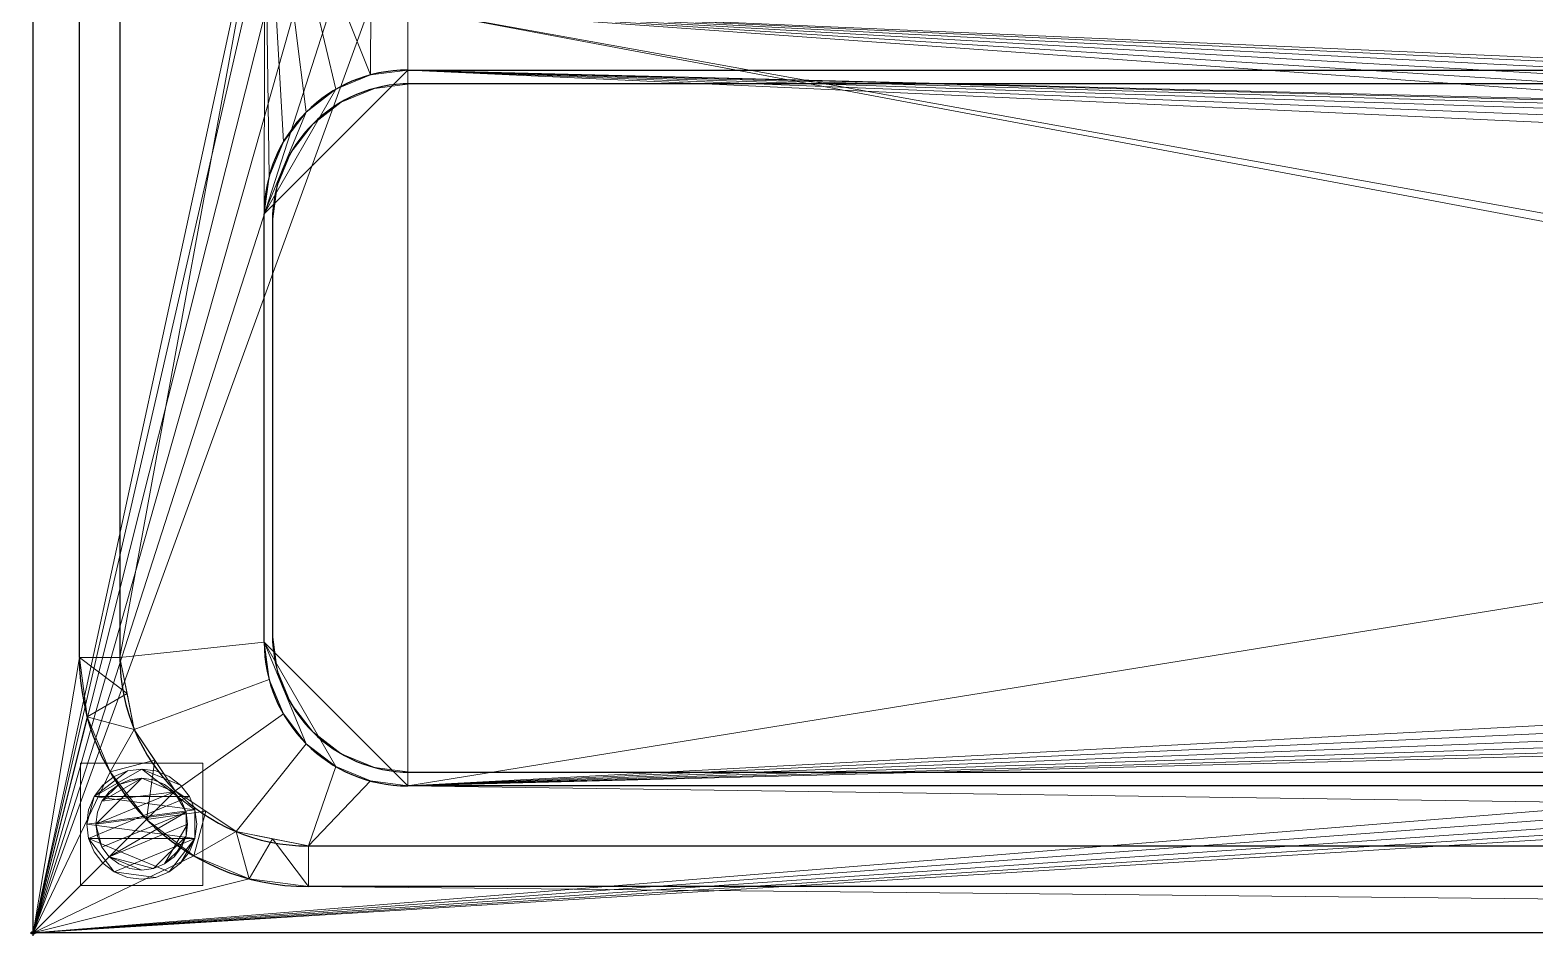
# Model space of a CAD drawing. Header units: millimetres. Extents: x -1 to 1601, y -701 to 1.
# Drawn here: x -1 to 491, y -701 to -405 of the extents above; entities that cross this region are included whole.
import ezdxf

# ---------------------------------------------------------------- set-up
doc = ezdxf.new("R2010")
doc.units = ezdxf.units.MM
doc.header["$PDMODE"] = 34
for name, color, linetype in [('IQ_200_2D', 1, 'Continuous'), ('IQ_200_3D', 1, 'Continuous'), ('IQ_204_2D', 7, 'Continuous'), ('IQ_INS_3D', 3, 'Continuous'), ('IQ_WHITE_3D', 7, 'Continuous')]:
    doc.layers.add(name, color=color, linetype=linetype)

msp = doc.modelspace()

# ---------------------------------------------------------------- linework, layer by layer
at = {"layer": 'IQ_200_2D', "linetype": 'Continuous'}
for p, q in [((0, -700), (0, 0)), ((1600, -700), (0, -700))]:
    msp.add_line(p, q, dxfattribs=at)
at = {"layer": 'IQ_200_3D', "lineweight": 18}
for points, invisible_edges in [([(123.25, -422.5, 870), (1206.25, -422.5, 870), (123.25, -647.5, 870), (78.25, -602.5, 870)], 14), ([(78.25, -467.5, 870), (123.25, -422.5, 870), (78.25, -602.5, 870)], 3), ([(1206.25, -422.5, 870), (1208.25, -424.5, 870), (1206.25, -647.5, 870), (123.25, -647.5, 870)], 11), ([(84.28, -445, 870), (91.43, -435.68, 870), (100.75, -428.53, 870), (78.25, -467.5, 870)], 12), ([(78.25, -467.5, 870), (79.78, -455.85, 870), (84.28, -445, 870)], 12), ([(100.75, -641.47, 870), (84.28, -625, 870), (79.78, -614.15, 870), (78.25, -602.5, 870)], 9), ([(123.25, -647.5, 870), (111.6, -645.97, 870), (100.75, -641.47, 870), (78.25, -602.5, 870)], 12), ([(91.43, -634.32, 870), (84.28, -625, 870), (100.75, -641.47, 870)], 2)]:
    msp.add_3dface(points, dxfattribs=dict(at, invisible_edges=invisible_edges))
at = {"layer": 'IQ_204_2D'}
for p, q in [((15.11, -610), (15.11, -110)), ((28.39, -110), (28.39, -610)), ((122.5, -418.03), (1477.5, -418.03)), ((1206.25, -422.5), (123.25, -422.5)), ((75.53, -605), (75.53, -465)), ((78.25, -467.5), (78.25, -602.5)), ((123.25, -647.5), (1206.25, -647.5)), ((1477.5, -651.97), (122.5, -651.97)), ((90, -671.61), (1510, -671.61)), ((1510, -684.89), (90, -684.89))]:
    msp.add_line(p, q, dxfattribs=at)
for centre, radius, start, end in [((122.5, -465), 46.97, 90, 180), ((123.25, -467.5), 45, 90, 180), ((122.5, -605), 46.97, 180, 270), ((123.25, -602.5), 45, 180, 270), ((90, -610), 74.89, 180, 270), ((90, -610), 61.61, 180, 270)]:
    msp.add_arc(centre, radius, start, end, dxfattribs=at)
at = {"layer": 'IQ_INS_3D'}
msp.add_point((0, -700), dxfattribs=at)
at = {"layer": 'IQ_WHITE_3D', "lineweight": 18}
for points, invisible_edges in [([(78.25, -602.5, 895), (123.25, -647.5, 895), (123.25, -422.5, 895), (78.25, -467.5, 895)], 7), ([(123.25, -422.5, 895), (84.28, -445, 895), (79.78, -455.85, 895), (78.25, -467.5, 895)], 9), ([(78.25, -467.5, 870), (100.75, -428.53, 870), (111.6, -424.03, 870), (123.25, -422.5, 870)], 9), ([(84.28, -445, 895), (123.25, -422.5, 895), (111.6, -424.03, 895)], 13), ([(123.25, -422.5, 870), (111.6, -424.03, 870), (111.6, -424.03, 895), (123.25, -422.5, 895)], 2), ([(123.25, -647.5, 895), (1206.25, -647.5, 895), (1206.25, -422.5, 895), (123.25, -422.5, 895)], 10), ([(84.28, -445, 895), (111.6, -424.03, 895), (100.75, -428.53, 895), (91.43, -435.68, 895)], 1), ([(111.6, -424.03, 870), (100.75, -428.53, 870), (100.75, -428.53, 895), (111.6, -424.03, 895)], 10), ([(91.43, -435.68, 895), (100.75, -428.53, 895), (100.75, -428.53, 870), (91.43, -435.68, 870)], 10), ([(91.43, -435.68, 870), (84.28, -445, 870), (84.28, -445, 895), (91.43, -435.68, 895)], 10), ([(84.28, -445, 870), (79.78, -455.85, 870), (79.78, -455.85, 895), (84.28, -445, 895)], 10), ([(78.25, -467.5, 895), (79.78, -455.85, 895), (79.78, -455.85, 870), (78.25, -467.5, 870)], 2), ([(78.25, -602.5, 895), (100.75, -641.47, 895), (111.6, -645.97, 895), (123.25, -647.5, 895)], 9), ([(100.75, -641.47, 895), (78.25, -602.5, 895), (79.78, -614.15, 895)], 13), ([(78.25, -602.5, 870), (79.78, -614.15, 870), (79.78, -614.15, 895), (78.25, -602.5, 895)], 2), ([(84.28, -625, 895), (91.43, -634.32, 895), (100.75, -641.47, 895), (79.78, -614.15, 895)], 4), ([(79.78, -614.15, 870), (84.28, -625, 870), (84.28, -625, 895), (79.78, -614.15, 895)], 10), ([(91.43, -634.32, 895), (84.28, -625, 895), (84.28, -625, 870), (91.43, -634.32, 870)], 10), ([(91.43, -634.32, 870), (100.75, -641.47, 870), (100.75, -641.47, 895), (91.43, -634.32, 895)], 10), ([(100.75, -641.47, 870), (111.6, -645.97, 870), (111.6, -645.97, 895), (100.75, -641.47, 895)], 10), ([(123.25, -647.5, 895), (111.6, -645.97, 895), (111.6, -645.97, 870), (123.25, -647.5, 870)], 2)]:
    msp.add_3dface(points, dxfattribs=dict(at, invisible_edges=invisible_edges))
for points in [[(1206.25, -422.5, 895), (1206.25, -422.5, 870), (123.25, -422.5, 870), (123.25, -422.5, 895)], [(78.25, -467.5, 895), (78.25, -467.5, 870), (78.25, -602.5, 870), (78.25, -602.5, 895)], [(123.25, -647.5, 895), (123.25, -647.5, 870), (1206.25, -647.5, 870), (1206.25, -647.5, 895)]]:
    msp.add_3dface(points, dxfattribs=at)

# ---------------------------------------------------------------- meshes
at = {"layer": 'IQ_200_3D', "lineweight": 18}
mesh = msp.add_polyface(dxfattribs=at)
corners = [(1600, 0, 850), (1600, -700, 850), (0, -700, 850), (0, 0, 850), (1210.5, -594, 850), (1211.56, -602.02, 850), (1214.65, -609.5, 850), (1219.58, -615.92, 850), (1226, -620.85, 850), (1233.48, -623.94, 850), (1241.5, -625, 850), (1459.5, -625, 850), (1467.52, -623.94, 850), (1475, -620.85, 850), (1481.42, -615.92, 850), (1486.35, -609.5, 850), (1489.44, -602.02, 850), (1490.5, -594, 850), (1490.5, -476, 850), (1489.44, -467.98, 850), (1486.35, -460.5, 850), (1481.42, -454.08, 850), (1475, -449.15, 850), (1467.52, -446.06, 850), (1459.5, -445, 850), (1241.5, -445, 850), (1233.48, -446.06, 850), (1226, -449.15, 850), (1219.58, -454.08, 850), (1214.65, -460.5, 850), (1211.56, -467.98, 850), (1210.5, -476, 850), (1477.5, -68.03, 850), (122.5, -68.03, 850), (110.41, -69.63, 850), (99.15, -74.29, 850), (89.48, -81.71, 850), (82.05, -91.39, 850), (77.39, -102.65, 850), (75.8, -114.74, 850), (75.8, -351.26, 850), (77.39, -363.35, 850), (82.05, -374.61, 850), (89.48, -384.29, 850), (99.15, -391.71, 850), (110.41, -396.37, 850), (122.5, -397.97, 850), (1477.5, -397.97, 850), (1489.59, -396.37, 850), (1500.85, -391.71, 850), (1510.52, -384.29, 850), (1517.95, -374.61, 850), (1522.61, -363.35, 850), (1524.2, -351.26, 850), (1524.2, -114.74, 850), (1522.61, -102.65, 850), (1517.95, -91.39, 850), (1510.52, -81.71, 850), (1500.85, -74.29, 850), (1489.59, -69.63, 850)]
mesh.append_faces([[corners[k] for k in face] for face in [(37, 3, 36), (35, 3, 34), (4, 46, 31), (31, 46, 30), (55, 0, 54), (16, 1, 15), (14, 1, 13), (21, 49, 20), (11, 1, 10)]], dxfattribs={"vtx0": -1, "vtx1": -1})
mesh.append_faces([[corners[k] for k in face] for face in [(3, 37, 38), (3, 38, 39), (3, 39, 40, 2), (2, 40, 41), (46, 4, 5), (2, 6, 7), (46, 29, 30), (46, 28, 29), (26, 46, 47, 25), (46, 26, 27), (0, 59, 32, 3), (20, 49, 50, 19), (47, 24, 25), (0, 55, 56), (1, 52, 53), (19, 50, 51, 18), (1, 16, 17)]], dxfattribs={"vtx0": -1, "vtx2": -1})
mesh.append_faces([[corners[k] for k in face] for face in [(2, 45, 46, 5), (1, 17, 18, 51)]], dxfattribs={"vtx0": -1, "vtx2": -1, "vtx3": -1})
mesh.append_faces([[corners[k] for k in face] for face in [(41, 42, 2), (35, 36, 3), (33, 34, 3, 32), (43, 44, 2), (44, 45, 2), (42, 43, 2), (5, 6, 2), (27, 28, 46), (7, 8, 2), (8, 9, 2), (58, 59, 0), (56, 57, 0), (57, 58, 0), (51, 52, 1), (23, 24, 47), (11, 12, 1), (12, 13, 1), (14, 15, 1)]], dxfattribs={"vtx1": -1, "vtx2": -1})
mesh.append_faces([[corners[k] for k in face] for face in [(1, 2, 9, 10), (47, 48, 22, 23), (48, 49, 21, 22), (53, 54, 0, 1)]], dxfattribs={"vtx1": -1, "vtx3": -1})
mesh = msp.add_polyface(dxfattribs=at)
corners = [(0, -13, 1000), (0, 0, 1000), (0, 0, 850), (0, -700, 850), (0, -700, 900), (0, -23, 900), (0, -20.41, 900.34), (0, -18, 901.34), (0, -15.93, 902.93), (0, -14.34, 905), (0, -13.34, 907.41), (0, -13, 910)]
mesh.append_faces([[corners[k] for k in face] for face in [(6, 2, 5), (11, 2, 10)]], dxfattribs={"vtx0": -1, "vtx1": -1})
mesh.append_faces([[corners[k] for k in face] for face in [(2, 6, 7), (2, 7, 8)]], dxfattribs={"vtx0": -1, "vtx2": -1})
mesh.append_faces([[corners[k] for k in face] for face in [(9, 10, 2), (8, 9, 2)]], dxfattribs={"vtx1": -1, "vtx2": -1})
mesh.append_faces([[corners[k] for k in face] for face in [(3, 4, 5, 2)]], dxfattribs={"vtx2": -1})
mesh.append_faces([[corners[k] for k in face] for face in [(11, 0, 1, 2)]], dxfattribs={"vtx3": -1})
mesh = msp.add_polyface(dxfattribs=at)
corners = [(1600, -700, 900), (1600, -23, 900), (0, -23, 900), (0, -700, 900), (90, -35.11, 900), (1510, -35.11, 900), (1529.38, -37.66, 900), (1547.44, -45.15, 900), (1562.95, -57.05, 900), (1574.85, -72.56, 900), (1582.34, -90.62, 900), (1584.89, -110, 900), (1584.89, -610, 900), (1582.34, -629.38, 900), (1574.85, -647.44, 900), (1562.95, -662.95, 900), (1547.44, -674.85, 900), (1529.38, -682.34, 900), (1510, -684.89, 900), (90, -684.89, 900), (70.62, -682.34, 900), (52.56, -674.85, 900), (37.05, -662.95, 900), (25.15, -647.44, 900), (17.66, -629.38, 900), (15.11, -610, 900), (15.11, -110, 900), (17.66, -90.62, 900), (25.15, -72.56, 900), (37.05, -57.05, 900), (52.56, -45.15, 900), (70.62, -37.66, 900)]
mesh.append_faces([[corners[k] for k in face] for face in [(9, 1, 8), (14, 0, 13), (31, 2, 30), (28, 2, 27), (21, 3, 20), (23, 3, 22)]], dxfattribs={"vtx0": -1, "vtx1": -1})
mesh.append_faces([[corners[k] for k in face] for face in [(1, 9, 10), (1, 11, 12, 0), (0, 14, 15), (0, 18, 19), (2, 28, 29), (3, 23, 24)]], dxfattribs={"vtx0": -1, "vtx2": -1})
mesh.append_faces([[corners[k] for k in face] for face in [(10, 11, 1), (5, 6, 1), (7, 8, 1), (6, 7, 1), (12, 13, 0), (15, 16, 0), (17, 18, 0), (16, 17, 0), (31, 4, 2), (29, 30, 2), (26, 27, 2), (21, 22, 3), (24, 25, 3)]], dxfattribs={"vtx1": -1, "vtx2": -1})
mesh.append_faces([[corners[k] for k in face] for face in [(4, 5, 1, 2), (25, 26, 2, 3), (19, 20, 3, 0)]], dxfattribs={"vtx1": -1, "vtx3": -1})
mesh = msp.add_polyface(dxfattribs=at)
corners = [(1510, -48.39, 890), (90, -48.39, 890), (66.42, -53.08, 890), (46.44, -66.44, 890), (33.08, -86.42, 890), (28.39, -110, 890), (28.39, -610, 890), (33.08, -633.58, 890), (46.44, -653.56, 890), (66.42, -666.92, 890), (90, -671.61, 890), (1510, -671.61, 890), (1533.58, -666.92, 890), (1553.56, -653.56, 890), (1566.92, -633.58, 890), (1571.61, -610, 890), (1571.61, -110, 890), (1566.92, -86.42, 890), (1553.56, -66.44, 890), (1533.58, -53.08, 890), (122.5, -418.03, 890), (1477.5, -418.03, 890), (1489.66, -419.63, 890), (1500.98, -424.33, 890), (1510.71, -431.79, 890), (1518.17, -441.52, 890), (1522.87, -452.84, 890), (1524.47, -465, 890), (1524.47, -605, 890), (1522.87, -617.16, 890), (1518.17, -628.48, 890), (1510.71, -638.21, 890), (1500.98, -645.67, 890), (1489.66, -650.37, 890), (1477.5, -651.97, 890), (122.5, -651.97, 890), (110.34, -650.37, 890), (99.02, -645.67, 890), (89.29, -638.21, 890), (81.83, -628.48, 890), (77.13, -617.16, 890), (75.53, -605, 890), (75.53, -465, 890), (77.13, -452.84, 890), (81.83, -441.52, 890), (89.29, -431.79, 890), (99.02, -424.33, 890), (110.34, -419.63, 890), (122.5, -68.03, 890), (1477.5, -68.03, 890), (1489.59, -69.63, 890), (1500.85, -74.29, 890), (1510.52, -81.71, 890), (1517.95, -91.39, 890), (1522.61, -102.65, 890), (1524.2, -114.74, 890), (1524.2, -351.26, 890), (1522.61, -363.35, 890), (1517.95, -374.61, 890), (1510.52, -384.29, 890), (1500.85, -391.71, 890), (1489.59, -396.37, 890), (1477.5, -397.97, 890), (122.5, -397.97, 890), (110.41, -396.37, 890), (99.15, -391.71, 890), (89.48, -384.29, 890), (82.05, -374.61, 890), (77.39, -363.35, 890), (75.8, -351.26, 890), (75.8, -114.74, 890), (77.39, -102.65, 890), (82.05, -91.39, 890), (89.48, -81.71, 890), (99.15, -74.29, 890), (110.41, -69.63, 890)]
mesh.append_faces([[corners[k] for k in face] for face in [(65, 47, 64), (75, 1, 74), (71, 5, 70), (73, 2, 72)]], dxfattribs={"vtx0": -1, "vtx1": -1})
mesh.append_faces([[corners[k] for k in face] for face in [(15, 28, 29, 14), (11, 32, 33), (16, 55, 56, 15), (54, 17, 18, 53), (53, 18, 19, 52), (52, 19, 0, 51), (0, 50, 51), (10, 37, 38, 9), (64, 47, 20, 63), (8, 39, 40, 7), (39, 8, 9, 38), (69, 42, 43), (1, 75, 48, 0), (3, 71, 72, 2)]], dxfattribs={"vtx0": -1, "vtx2": -1})
mesh.append_faces([[corners[k] for k in face] for face in [(6, 41, 42, 69)]], dxfattribs={"vtx0": -1, "vtx2": -1, "vtx3": -1})
mesh.append_faces([[corners[k] for k in face] for face in [(11, 33, 34, 35), (71, 3, 4, 5)]], dxfattribs={"vtx0": -1, "vtx3": -1})
mesh.append_faces([[corners[k] for k in face] for face in [(49, 50, 0, 48), (36, 37, 10)]], dxfattribs={"vtx1": -1, "vtx2": -1})
mesh.append_faces([[corners[k] for k in face] for face in [(27, 28, 15, 56)]], dxfattribs={"vtx1": -1, "vtx2": -1, "vtx3": -1})
mesh.append_faces([[corners[k] for k in face] for face in [(13, 14, 29, 30), (12, 13, 30, 31), (26, 27, 56, 57), (31, 32, 11, 12), (24, 25, 58, 59), (21, 22, 61, 62), (22, 23, 60, 61), (23, 24, 59, 60), (25, 26, 57, 58), (54, 55, 16, 17), (20, 21, 62, 63), (35, 36, 10, 11), (45, 46, 66, 67), (46, 47, 65, 66), (6, 7, 40, 41), (43, 44, 68, 69), (44, 45, 67, 68), (73, 74, 1, 2), (69, 70, 5, 6)]], dxfattribs={"vtx1": -1, "vtx3": -1})
mesh = msp.add_polyface(dxfattribs=at)
corners = [(28.39, -110, 890), (15.11, -110, 900), (15.11, -610, 900), (28.39, -610, 890)]
mesh.append_faces([[corners[k] for k in face] for face in [(0, 1, 2, 3)]])
mesh = msp.add_polyface(dxfattribs=at)
corners = [(1477.5, -418.03, 870), (122.5, -418.03, 870), (110.34, -419.63, 870), (99.02, -424.33, 870), (89.29, -431.79, 870), (81.83, -441.52, 870), (77.13, -452.84, 870), (75.53, -465, 870), (75.53, -605, 870), (77.13, -617.16, 870), (81.83, -628.48, 870), (89.29, -638.21, 870), (99.02, -645.67, 870), (110.34, -650.37, 870), (122.5, -651.97, 870), (1477.5, -651.97, 870), (1489.66, -650.37, 870), (1500.98, -645.67, 870), (1510.71, -638.21, 870), (1518.17, -628.48, 870), (1522.87, -617.16, 870), (1524.47, -605, 870), (1524.47, -465, 870), (1522.87, -452.84, 870), (1518.17, -441.52, 870), (1510.71, -431.79, 870), (1500.98, -424.33, 870), (1489.66, -419.63, 870), (1211.5, -594, 870), (1211.5, -476, 870), (1212.52, -468.23, 870), (1215.52, -460.99, 870), (1220.3, -454.78, 870), (1226.51, -450.01, 870), (1233.75, -447.02, 870), (1241.5, -446, 870), (1459.5, -446, 870), (1467.25, -447.02, 870), (1474.49, -450.01, 870), (1480.7, -454.78, 870), (1485.48, -460.99, 870), (1488.48, -468.23, 870), (1489.5, -476, 870), (1489.5, -594, 870), (1488.48, -601.76, 870), (1485.47, -609.01, 870), (1480.7, -615.23, 870), (1474.49, -619.99, 870), (1467.25, -622.98, 870), (1459.5, -624, 870), (1241.5, -624, 870), (1233.75, -622.98, 870), (1226.51, -619.99, 870), (1220.3, -615.22, 870), (1215.52, -609.01, 870), (1212.52, -601.77, 870)]
mesh.append_faces([[corners[k] for k in face] for face in [(7, 4, 5, 6)]], dxfattribs={"vtx0": -1})
mesh.append_faces([[corners[k] for k in face] for face in [(41, 23, 40), (39, 27, 38), (47, 16, 46), (46, 18, 45), (45, 20, 44), (31, 1, 30), (33, 1, 32), (4, 7, 3), (54, 14, 53)]], dxfattribs={"vtx0": -1, "vtx1": -1})
mesh.append_faces([[corners[k] for k in face] for face in [(14, 1, 7, 8)]], dxfattribs={"vtx0": -1, "vtx1": -1, "vtx3": -1})
mesh.append_faces([[corners[k] for k in face] for face in [(0, 36, 37), (0, 37, 38, 27), (25, 39, 40), (44, 20, 21, 43), (15, 49, 50), (14, 28, 29)]], dxfattribs={"vtx0": -1, "vtx2": -1})
mesh.append_faces([[corners[k] for k in face] for face in [(39, 25, 26, 27), (7, 1, 2, 3)]], dxfattribs={"vtx0": -1, "vtx3": -1})
mesh.append_faces([[corners[k] for k in face] for face in [(24, 25, 40, 23), (19, 20, 45, 18), (17, 18, 46, 16), (48, 49, 15), (34, 35, 1), (33, 34, 1), (31, 32, 1), (55, 28, 14), (54, 55, 14), (52, 53, 14), (51, 52, 14), (13, 14, 8, 12), (11, 12, 8)]], dxfattribs={"vtx1": -1, "vtx2": -1})
mesh.append_faces([[corners[k] for k in face] for face in [(29, 30, 1, 14)]], dxfattribs={"vtx1": -1, "vtx2": -1, "vtx3": -1})
mesh.append_faces([[corners[k] for k in face] for face in [(41, 42, 22, 23), (21, 22, 42, 43), (35, 36, 0, 1), (47, 48, 15, 16), (50, 51, 14, 15)]], dxfattribs={"vtx1": -1, "vtx3": -1})
mesh.append_faces([[corners[k] for k in face] for face in [(8, 9, 10, 11)]], dxfattribs={"vtx3": -1})
mesh = msp.add_polyface(dxfattribs=at)
corners = [(122.5, -418.03, 890), (110.34, -419.63, 890), (99.02, -424.33, 890), (89.29, -431.79, 890), (81.83, -441.52, 890), (77.13, -452.84, 890), (75.53, -465, 890), (75.53, -465, 870), (77.13, -452.84, 870), (81.83, -441.52, 870), (89.29, -431.79, 870), (99.02, -424.33, 870), (110.34, -419.63, 870), (122.5, -418.03, 870)]
mesh.append_faces([[corners[k] for k in face] for face in [(1, 12, 13, 0)]], dxfattribs={"vtx0": -1})
mesh.append_faces([[corners[k] for k in face] for face in [(2, 11, 12, 1), (11, 2, 3, 10), (5, 8, 9, 4), (10, 3, 4, 9)]], dxfattribs={"vtx0": -1, "vtx2": -1})
mesh.append_faces([[corners[k] for k in face] for face in [(6, 7, 8, 5)]], dxfattribs={"vtx2": -1})
mesh = msp.add_polyface(dxfattribs=at)
corners = [(122.5, -418.03, 890), (122.5, -418.03, 870), (1477.5, -418.03, 870), (1477.5, -418.03, 890)]
mesh.append_faces([[corners[k] for k in face] for face in [(0, 1, 2, 3)]])
mesh = msp.add_polyface(dxfattribs=at)
corners = [(75.53, -605, 890), (75.53, -605, 870), (75.53, -465, 870), (75.53, -465, 890)]
mesh.append_faces([[corners[k] for k in face] for face in [(0, 1, 2, 3)]])
mesh = msp.add_polyface(dxfattribs=at)
corners = [(75.53, -605, 890), (77.13, -617.16, 890), (81.83, -628.48, 890), (89.29, -638.21, 890), (99.02, -645.67, 890), (110.34, -650.37, 890), (122.5, -651.97, 890), (122.5, -651.97, 870), (110.34, -650.37, 870), (99.02, -645.67, 870), (89.29, -638.21, 870), (81.83, -628.48, 870), (77.13, -617.16, 870), (75.53, -605, 870)]
mesh.append_faces([[corners[k] for k in face] for face in [(1, 12, 13, 0)]], dxfattribs={"vtx0": -1})
mesh.append_faces([[corners[k] for k in face] for face in [(2, 11, 12, 1), (11, 2, 3, 10), (5, 8, 9, 4), (10, 3, 4, 9)]], dxfattribs={"vtx0": -1, "vtx2": -1})
mesh.append_faces([[corners[k] for k in face] for face in [(6, 7, 8, 5)]], dxfattribs={"vtx2": -1})
mesh = msp.add_polyface(dxfattribs=at)
corners = [(90, -671.61, 890), (66.42, -666.92, 890), (46.44, -653.56, 890), (33.08, -633.58, 890), (28.39, -610, 890), (15.11, -610, 900), (17.66, -629.38, 900), (25.15, -647.44, 900), (37.05, -662.95, 900), (52.56, -674.85, 900), (70.62, -682.34, 900), (90, -684.89, 900), (30.74, -621.79, 890), (39.76, -643.57, 890), (56.43, -660.24, 890), (78.21, -669.26, 890)]
mesh.append_faces([[corners[k] for k in face] for face in [(15, 11, 0)]], dxfattribs={"vtx0": -1})
mesh.append_faces([[corners[k] for k in face] for face in [(6, 12, 5), (13, 8, 2), (8, 13, 7), (9, 14, 8), (2, 8, 14)]], dxfattribs={"vtx0": -1, "vtx1": -1})
mesh.append_faces([[corners[k] for k in face] for face in [(3, 6, 7), (6, 3, 12), (15, 10, 11), (9, 1, 14)]], dxfattribs={"vtx0": -1, "vtx2": -1})
mesh.append_faces([[corners[k] for k in face] for face in [(4, 5, 12)]], dxfattribs={"vtx1": -1})
mesh.append_faces([[corners[k] for k in face] for face in [(13, 3, 7), (15, 1, 10), (9, 10, 1)]], dxfattribs={"vtx1": -1, "vtx2": -1})
mesh = msp.add_polyface(dxfattribs=at)
corners = [(15.5, -644.5, 850), (15.5, -684.5, 850), (55.5, -684.5, 850), (55.5, -644.5, 850)]
mesh.append_faces([[corners[k] for k in face] for face in [(0, 1, 2, 3)]])
mesh = msp.add_polyface(dxfattribs=at)
corners = [(55.5, -684.5, 75), (15.5, -684.5, 75), (15.5, -644.5, 75), (55.5, -644.5, 75)]
mesh.append_faces([[corners[k] for k in face] for face in [(0, 1, 2, 3)]])
mesh = msp.add_polyface(dxfattribs=at)
corners = [(55.5, -644.5, 850), (55.5, -644.5, 75), (15.5, -644.5, 75), (15.5, -644.5, 850)]
mesh.append_faces([[corners[k] for k in face] for face in [(0, 1, 2, 3)]])
mesh = msp.add_polyface(dxfattribs=at)
corners = [(15.5, -644.5, 850), (15.5, -644.5, 75), (15.5, -684.5, 75), (15.5, -684.5, 850)]
mesh.append_faces([[corners[k] for k in face] for face in [(0, 1, 2, 3)]])
mesh = msp.add_polyface(dxfattribs=at)
corners = [(55.5, -684.5, 850), (55.5, -684.5, 75), (55.5, -644.5, 75), (55.5, -644.5, 850)]
mesh.append_faces([[corners[k] for k in face] for face in [(0, 1, 2, 3)]])
mesh = msp.add_polyface(dxfattribs=at)
corners = [(17.5, -664.5, 5), (18.11, -669.16, 5), (19.91, -673.5, 5), (22.77, -677.23, 5), (26.5, -680.09, 5), (30.84, -681.89, 5), (35.5, -682.5, 5), (40.16, -681.89, 5), (44.5, -680.09, 5), (48.23, -677.23, 5), (51.09, -673.5, 5), (52.89, -669.16, 5), (53.5, -664.5, 5), (52.89, -659.84, 5), (51.09, -655.5, 5), (48.23, -651.77, 5), (44.5, -648.91, 5), (40.16, -647.11, 5), (35.5, -646.5, 5), (30.84, -647.11, 5), (26.5, -648.91, 5), (22.77, -651.77, 5), (19.91, -655.5, 5), (18.11, -659.84, 5)]
mesh.append_faces([[corners[k] for k in face] for face in [(11, 8, 9, 10)]], dxfattribs={"vtx0": -1})
mesh.append_faces([[corners[k] for k in face] for face in [(4, 7, 8, 11), (11, 0, 1, 4), (13, 18, 19, 22)]], dxfattribs={"vtx0": -1, "vtx2": -1, "vtx3": -1})
mesh.append_faces([[corners[k] for k in face] for face in [(0, 11, 12, 13)]], dxfattribs={"vtx0": -1, "vtx3": -1})
mesh.append_faces([[corners[k] for k in face] for face in [(2, 3, 4, 1), (16, 17, 18, 15)]], dxfattribs={"vtx2": -1})
mesh.append_faces([[corners[k] for k in face] for face in [(13, 14, 15, 18), (22, 23, 0, 13)]], dxfattribs={"vtx2": -1, "vtx3": -1})
mesh.append_faces([[corners[k] for k in face] for face in [(4, 5, 6, 7), (19, 20, 21, 22)]], dxfattribs={"vtx3": -1})
mesh = msp.add_polyface(dxfattribs=at)
corners = [(17.5, -664.5, 0), (18.11, -659.84, 0), (19.91, -655.5, 0), (22.77, -651.77, 0), (26.5, -648.91, 0), (30.84, -647.11, 0), (35.5, -646.5, 0), (40.16, -647.11, 0), (44.5, -648.91, 0), (48.23, -651.77, 0), (51.09, -655.5, 0), (52.89, -659.84, 0), (53.5, -664.5, 0), (52.89, -669.16, 0), (51.09, -673.5, 0), (48.23, -677.23, 0), (44.5, -680.09, 0), (40.16, -681.89, 0), (35.5, -682.5, 0), (30.84, -681.89, 0), (26.5, -680.09, 0), (22.77, -677.23, 0), (19.91, -673.5, 0), (18.11, -669.16, 0)]
mesh.append_faces([[corners[k] for k in face] for face in [(2, 0, 1), (15, 13, 14), (13, 11, 12)]], dxfattribs={"vtx0": -1})
mesh.append_faces([[corners[k] for k in face] for face in [(16, 23, 13, 15)]], dxfattribs={"vtx0": -1, "vtx1": -1, "vtx2": -1})
mesh.append_faces([[corners[k] for k in face] for face in [(2, 10, 23, 0)]], dxfattribs={"vtx0": -1, "vtx1": -1, "vtx3": -1})
mesh.append_faces([[corners[k] for k in face] for face in [(2, 5, 6)]], dxfattribs={"vtx0": -1, "vtx2": -1})
mesh.append_faces([[corners[k] for k in face] for face in [(23, 10, 11, 13), (23, 16, 17, 20)]], dxfattribs={"vtx0": -1, "vtx2": -1, "vtx3": -1})
mesh.append_faces([[corners[k] for k in face] for face in [(9, 10, 2, 6)]], dxfattribs={"vtx1": -1, "vtx2": -1, "vtx3": -1})
mesh.append_faces([[corners[k] for k in face] for face in [(3, 4, 5, 2), (18, 19, 20, 17)]], dxfattribs={"vtx2": -1})
mesh.append_faces([[corners[k] for k in face] for face in [(6, 7, 8, 9), (20, 21, 22, 23)]], dxfattribs={"vtx3": -1})
mesh = msp.add_polyface(dxfattribs=at)
corners = [(17.5, -664.5, 5), (18.11, -659.84, 5), (19.91, -655.5, 5), (22.77, -651.77, 5), (26.5, -648.91, 5), (30.84, -647.11, 5), (35.5, -646.5, 5), (40.16, -647.11, 5), (44.5, -648.91, 5), (48.23, -651.77, 5), (51.09, -655.5, 5), (52.89, -659.84, 5), (53.5, -664.5, 5), (53.5, -664.5, 0), (52.89, -659.84, 0), (51.09, -655.5, 0), (48.23, -651.77, 0), (44.5, -648.91, 0), (40.16, -647.11, 0), (35.5, -646.5, 0), (30.84, -647.11, 0), (26.5, -648.91, 0), (22.77, -651.77, 0), (19.91, -655.5, 0), (18.11, -659.84, 0), (17.5, -664.5, 0)]
mesh.append_faces([[corners[k] for k in face] for face in [(13, 14, 11, 12), (0, 1, 24, 25)]], dxfattribs={"vtx1": -1})
mesh.append_faces([[corners[k] for k in face] for face in [(14, 15, 10, 11), (16, 17, 8, 9), (15, 16, 9, 10), (17, 18, 7, 8), (6, 7, 18, 19), (19, 20, 5, 6), (20, 21, 4, 5), (22, 23, 2, 3), (21, 22, 3, 4), (23, 24, 1, 2)]], dxfattribs={"vtx1": -1, "vtx3": -1})
mesh = msp.add_polyface(dxfattribs=at)
corners = [(20.5, -664.5, 75), (21.01, -668.38, 75), (22.51, -672, 75), (24.89, -675.11, 75), (28, -677.49, 75), (31.62, -678.99, 75), (35.5, -679.5, 75), (39.38, -678.99, 75), (43, -677.49, 75), (46.11, -675.11, 75), (48.49, -672, 75), (49.99, -668.38, 75), (50.5, -664.5, 75), (49.99, -660.62, 75), (48.49, -657, 75), (46.11, -653.89, 75), (43, -651.51, 75), (39.38, -650.01, 75), (35.5, -649.5, 75), (31.62, -650.01, 75), (28, -651.51, 75), (24.89, -653.89, 75), (22.51, -657, 75), (21.01, -660.62, 75)]
mesh.append_faces([[corners[k] for k in face] for face in [(10, 8, 9), (22, 20, 21)]], dxfattribs={"vtx0": -1})
mesh.append_faces([[corners[k] for k in face] for face in [(7, 3, 6)]], dxfattribs={"vtx0": -1, "vtx1": -1})
mesh.append_faces([[corners[k] for k in face] for face in [(22, 15, 18, 20)]], dxfattribs={"vtx0": -1, "vtx1": -1, "vtx2": -1, "vtx3": -1})
mesh.append_faces([[corners[k] for k in face] for face in [(13, 2, 3, 12)]], dxfattribs={"vtx0": -1, "vtx2": -1})
mesh.append_faces([[corners[k] for k in face] for face in [(3, 7, 8, 12)]], dxfattribs={"vtx0": -1, "vtx2": -1, "vtx3": -1})
mesh.append_faces([[corners[k] for k in face] for face in [(17, 18, 15, 16), (19, 20, 18)]], dxfattribs={"vtx1": -1})
mesh.append_faces([[corners[k] for k in face] for face in [(11, 12, 8, 10)]], dxfattribs={"vtx1": -1, "vtx2": -1})
mesh.append_faces([[corners[k] for k in face] for face in [(4, 5, 6, 3)]], dxfattribs={"vtx2": -1})
mesh.append_faces([[corners[k] for k in face] for face in [(0, 1, 2, 13), (13, 14, 15, 0), (22, 23, 0, 15)]], dxfattribs={"vtx2": -1, "vtx3": -1})
mesh = msp.add_polyface(dxfattribs=at)
corners = [(20.5, -664.5, 5), (21.01, -660.62, 5), (22.51, -657, 5), (24.89, -653.89, 5), (28, -651.51, 5), (31.62, -650.01, 5), (35.5, -649.5, 5), (39.38, -650.01, 5), (43, -651.51, 5), (46.11, -653.89, 5), (48.49, -657, 5), (49.99, -660.62, 5), (50.5, -664.5, 5), (49.99, -668.38, 5), (48.49, -672, 5), (46.11, -675.11, 5), (43, -677.49, 5), (39.38, -678.99, 5), (35.5, -679.5, 5), (31.62, -678.99, 5), (28, -677.49, 5), (24.89, -675.11, 5), (22.51, -672, 5), (21.01, -668.38, 5)]
mesh.append_faces([[corners[k] for k in face] for face in [(9, 6, 7, 8), (4, 2, 3), (15, 13, 14)]], dxfattribs={"vtx0": -1})
mesh.append_faces([[corners[k] for k in face] for face in [(18, 21, 17)]], dxfattribs={"vtx0": -1, "vtx1": -1})
mesh.append_faces([[corners[k] for k in face] for face in [(22, 0, 11, 21)]], dxfattribs={"vtx0": -1, "vtx1": -1, "vtx2": -1})
mesh.append_faces([[corners[k] for k in face] for face in [(0, 6, 9, 11), (21, 11, 13, 17)]], dxfattribs={"vtx0": -1, "vtx1": -1, "vtx2": -1, "vtx3": -1})
mesh.append_faces([[corners[k] for k in face] for face in [(23, 0, 22), (12, 13, 11)]], dxfattribs={"vtx1": -1})
mesh.append_faces([[corners[k] for k in face] for face in [(16, 17, 13, 15)]], dxfattribs={"vtx1": -1, "vtx2": -1})
mesh.append_faces([[corners[k] for k in face] for face in [(9, 10, 11)]], dxfattribs={"vtx2": -1})
mesh.append_faces([[corners[k] for k in face] for face in [(4, 5, 6, 2), (0, 1, 2, 6)]], dxfattribs={"vtx2": -1, "vtx3": -1})
mesh.append_faces([[corners[k] for k in face] for face in [(18, 19, 20, 21)]], dxfattribs={"vtx3": -1})
mesh = msp.add_polyface(dxfattribs=at)
corners = [(20.5, -664.5, 75), (21.01, -660.62, 75), (22.51, -657, 75), (24.89, -653.89, 75), (28, -651.51, 75), (31.62, -650.01, 75), (35.5, -649.5, 75), (39.38, -650.01, 75), (43, -651.51, 75), (46.11, -653.89, 75), (48.49, -657, 75), (49.99, -660.62, 75), (50.5, -664.5, 75), (50.5, -664.5, 5), (49.99, -660.62, 5), (48.49, -657, 5), (46.11, -653.89, 5), (43, -651.51, 5), (39.38, -650.01, 5), (35.5, -649.5, 5), (31.62, -650.01, 5), (28, -651.51, 5), (24.89, -653.89, 5), (22.51, -657, 5), (21.01, -660.62, 5), (20.5, -664.5, 5)]
mesh.append_faces([[corners[k] for k in face] for face in [(1, 24, 25, 0)]], dxfattribs={"vtx0": -1})
mesh.append_faces([[corners[k] for k in face] for face in [(8, 17, 18, 7), (9, 16, 17, 8), (7, 18, 19, 6), (15, 10, 11, 14), (5, 20, 21, 4), (4, 21, 22, 3), (2, 23, 24, 1), (3, 22, 23, 2), (20, 5, 6, 19)]], dxfattribs={"vtx0": -1, "vtx2": -1})
mesh.append_faces([[corners[k] for k in face] for face in [(13, 14, 11, 12)]], dxfattribs={"vtx1": -1})
mesh.append_faces([[corners[k] for k in face] for face in [(9, 10, 15, 16)]], dxfattribs={"vtx1": -1, "vtx3": -1})
mesh = msp.add_polyface(dxfattribs=at)
corners = [(1477.5, -651.97, 890), (1477.5, -651.97, 870), (122.5, -651.97, 870), (122.5, -651.97, 890)]
mesh.append_faces([[corners[k] for k in face] for face in [(0, 1, 2, 3)]])
mesh = msp.add_polyface(dxfattribs=at)
corners = [(53.5, -664.5, 5), (52.89, -669.16, 5), (51.09, -673.5, 5), (48.23, -677.23, 5), (44.5, -680.09, 5), (40.16, -681.89, 5), (35.5, -682.5, 5), (30.84, -681.89, 5), (26.5, -680.09, 5), (22.77, -677.23, 5), (19.91, -673.5, 5), (18.11, -669.16, 5), (17.5, -664.5, 5), (17.5, -664.5, 0), (18.11, -669.16, 0), (19.91, -673.5, 0), (22.77, -677.23, 0), (26.5, -680.09, 0), (30.84, -681.89, 0), (35.5, -682.5, 0), (40.16, -681.89, 0), (44.5, -680.09, 0), (48.23, -677.23, 0), (51.09, -673.5, 0), (52.89, -669.16, 0), (53.5, -664.5, 0)]
mesh.append_faces([[corners[k] for k in face] for face in [(13, 14, 11, 12), (0, 1, 24, 25)]], dxfattribs={"vtx1": -1})
mesh.append_faces([[corners[k] for k in face] for face in [(14, 15, 10, 11), (16, 17, 8, 9), (15, 16, 9, 10), (17, 18, 7, 8), (6, 7, 18, 19), (19, 20, 5, 6), (20, 21, 4, 5), (22, 23, 2, 3), (21, 22, 3, 4), (23, 24, 1, 2)]], dxfattribs={"vtx1": -1, "vtx3": -1})
mesh = msp.add_polyface(dxfattribs=at)
corners = [(50.5, -664.5, 75), (49.99, -668.38, 75), (48.49, -672, 75), (46.11, -675.11, 75), (43, -677.49, 75), (39.38, -678.99, 75), (35.5, -679.5, 75), (31.62, -678.99, 75), (28, -677.49, 75), (24.89, -675.11, 75), (22.51, -672, 75), (21.01, -668.38, 75), (20.5, -664.5, 75), (20.5, -664.5, 5), (21.01, -668.38, 5), (22.51, -672, 5), (24.89, -675.11, 5), (28, -677.49, 5), (31.62, -678.99, 5), (35.5, -679.5, 5), (39.38, -678.99, 5), (43, -677.49, 5), (46.11, -675.11, 5), (48.49, -672, 5), (49.99, -668.38, 5), (50.5, -664.5, 5)]
mesh.append_faces([[corners[k] for k in face] for face in [(1, 24, 25, 0)]], dxfattribs={"vtx0": -1})
mesh.append_faces([[corners[k] for k in face] for face in [(11, 14, 15, 10), (10, 15, 16, 9), (8, 17, 18, 7), (9, 16, 17, 8), (7, 18, 19, 6), (5, 20, 21, 4), (4, 21, 22, 3), (2, 23, 24, 1), (3, 22, 23, 2), (20, 5, 6, 19)]], dxfattribs={"vtx0": -1, "vtx2": -1})
mesh.append_faces([[corners[k] for k in face] for face in [(12, 13, 14, 11)]], dxfattribs={"vtx2": -1})
mesh = msp.add_polyface(dxfattribs=at)
corners = [(90, -671.61, 890), (90, -684.89, 900), (1510, -684.89, 900), (1510, -671.61, 890)]
mesh.append_faces([[corners[k] for k in face] for face in [(0, 1, 2, 3)]])
mesh = msp.add_polyface(dxfattribs=at)
corners = [(15.5, -684.5, 850), (15.5, -684.5, 75), (55.5, -684.5, 75), (55.5, -684.5, 850)]
mesh.append_faces([[corners[k] for k in face] for face in [(0, 1, 2, 3)]])
mesh = msp.add_polyface(dxfattribs=at)
corners = [(1600, -700, 900), (0, -700, 900), (0, -700, 850), (1600, -700, 850)]
mesh.append_faces([[corners[k] for k in face] for face in [(0, 1, 2, 3)]])

doc.saveas('drawing.dxf')
